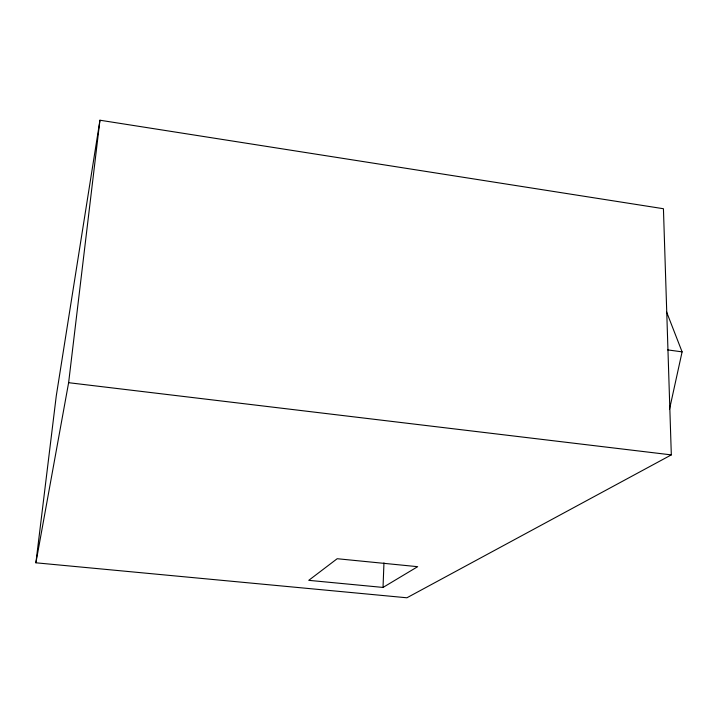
<?xml version="1.0" encoding="UTF-8"?>
<svg xmlns="http://www.w3.org/2000/svg" width="718" height="718" viewBox="0 0 718 718"><rect width="100%" height="100%" fill="white"/><g stroke="black" fill="none" stroke-linecap="round" stroke-linejoin="round"><path stroke-width="1.08" d="M383.026 587.432L417.661 566.681L337.191 558.721L308.74 580.341L383.026 587.432L383.959 562.903M35.9 562.804L68.623 382.694L99.946 120.22L663.432 208.723L671.321 454.889L406.9 597.78L35.9 562.804L56.264 395.923L99.946 120.22M669.481 409.413L682.1 351.856L666.546 311.872M68.623 382.694L671.321 454.889M667.686 349.899L682.1 351.856"/></g></svg>
